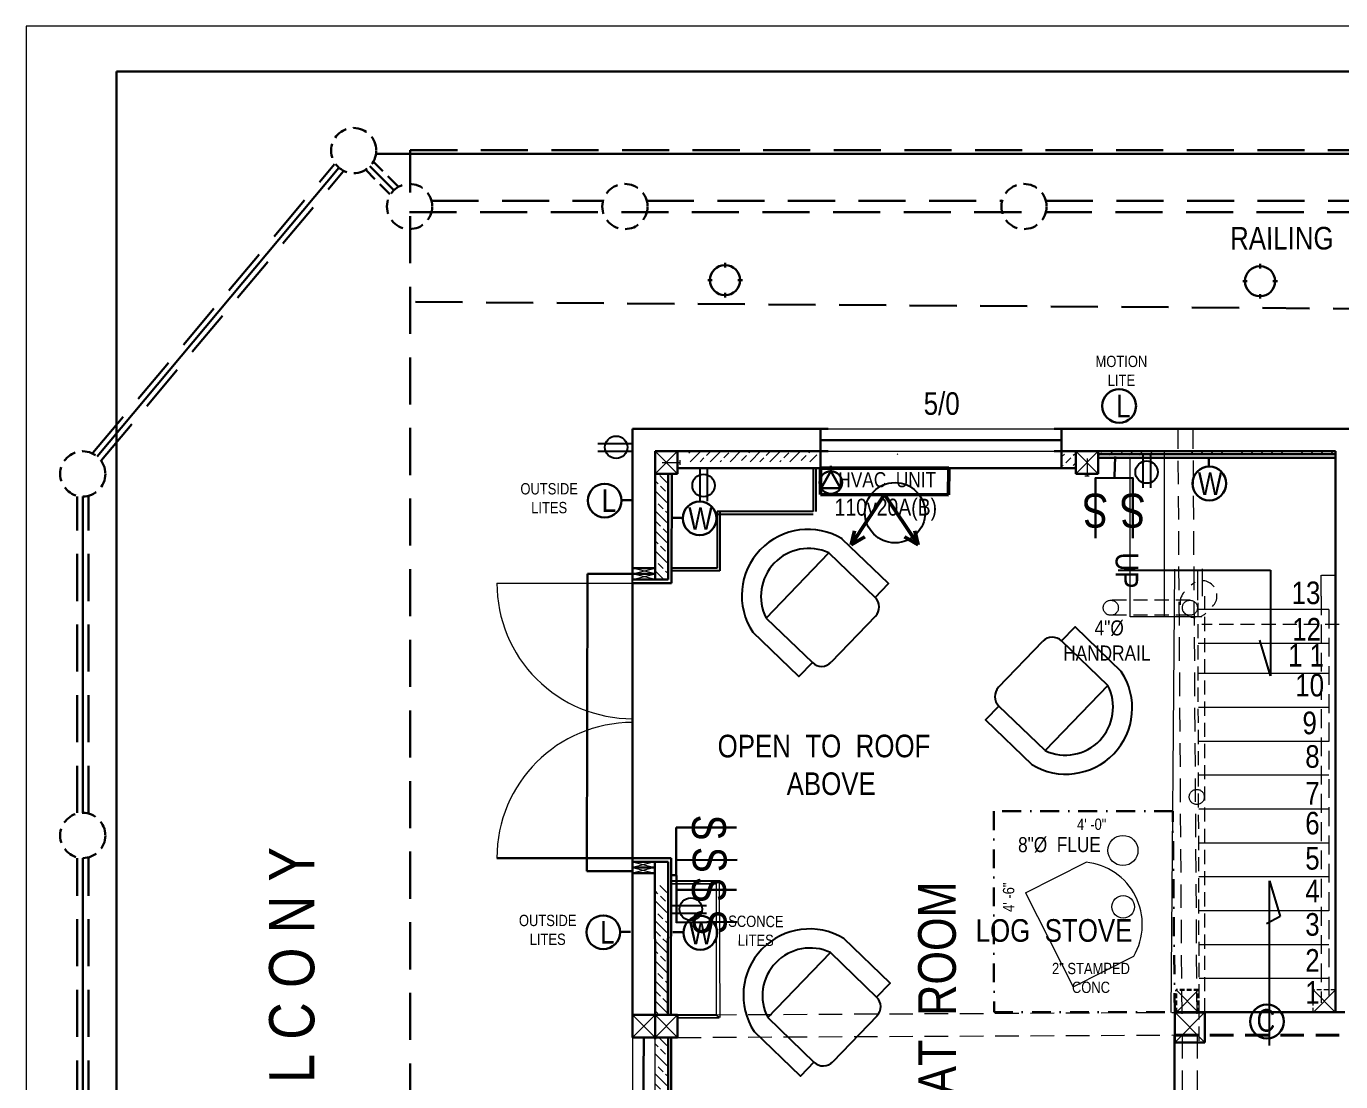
# Model space of a CAD drawing. Header units: inches. Extents: x -298 to 15350, y -6 to 2753.
# Drawn here: x 7122.6 to 7471.7, y 1493.5 to 1773.8 of the extents above; entities that cross this region are included whole.
import ezdxf

# ---------------------------------------------------------------- set-up
doc = ezdxf.new("R2010")
doc.units = ezdxf.units.IN
doc.header["$MEASUREMENT"] = 0
for name, pattern in [('CENTER', [2, 1.25, -0.25, 0.25, -0.25]), ('DASHDOT2', [0.5, 0.25, -0.125, 0, -0.125]), ('HIDDEN', [0.375, 0.25, -0.125])]:
    doc.linetypes.add(name, pattern=pattern)
for name, color, linetype, lineweight in [('APPLIANCES', 7, 'Continuous', 20), ('BUILT-INS', 36, 'Continuous', 25), ('CABINETS', 36, 'HIDDEN', 25), ('DOORS', 7, 'Continuous', 60), ('ELEC', 6, 'Continuous', 30), ('ELEC SYMBOLS', 7, 'Continuous', 20), ('EXISTING CEILING BEAMS', 7, 'HIDDEN', 20), ('FLOOR JOIST', 7, 'Continuous', 20), ('FURNITURE', 36, 'Continuous', 25), ('HVAC', 1, 'Continuous', 50), ('NEW  ROUIGH SAWN  BEAMS', 3, 'HIDDEN', 40), ('NEW FRAMING', 6, 'Continuous', 30), ('NEW FRAMMING', 6, 'Continuous', 30), ('PLUMBING', 3, 'Continuous', 20), ('ROOF', 7, 'HIDDEN', 30), ('ROOF FRAMING', 7, 'Continuous', 20), ('STAIRS', 7, 'Continuous', 20), ('WALL FRAMING', 9, 'CENTER', 30), ('WALLS', 7, 'Continuous', 30), ('WINDOWS', 5, 'Continuous', 30)]:
    doc.layers.add(name, color=color, linetype=linetype, lineweight=lineweight)
for name, color, linetype in [('LL_ELECTRICAL', 1, 'Continuous'), ('TEXT', 7, 'Continuous'), ('TEXT80', 9, 'Continuous'), ('TITLE BLOCK', 7, 'Continuous')]:
    doc.layers.add(name, color=color, linetype=linetype)
doc.styles.add('ARCHENT', font='technical.ttf', dxfattribs={"height": 6})

# ---------------------------------------------------------------- blocks, each defined once
blk = doc.blocks.new('A$C4B672F97')
at = {"layer": 'STAIRS', "color": 7, "linetype": 'HIDDEN', "lineweight": 9, "ltscale": 15}
for p, q in [((-3.14, 2.52), (-17.99, -12.33)), ((-0.31, -0.31), (-15.16, -15.16))]:
    blk.add_line(p, q, dxfattribs=at)
at = {"layer": 'STAIRS', "linetype": 'DASHDOT2', "lineweight": 9, "ltscale": 150}
for centre in [(-1.72, 1.1), (-16.57, -13.75)]:
    blk.add_circle(centre, 2, dxfattribs=at)
at = {"layer": 'STAIRS', "color": 7, "linetype": 'HIDDEN', "lineweight": 9, "ltscale": 15}
for centre, start, end in [((-1.72, 5.62), 0, 180), ((-1.72, 3.1), 180, 0)]:
    blk.add_arc(centre, 4, start, end, dxfattribs=at)

msp = doc.modelspace()

# ---------------------------------------------------------------- hatches: boundary and pattern name
at = {"layer": 'NEW FRAMING', "linetype": 'Continuous', "lineweight": 9, "ltscale": 25}
h = msp.add_hatch(dxfattribs=at)
h.set_pattern_fill('ANSI33', scale=15, style=0)
h.set_pattern_definition([(45, (2360.5694, 394.9716), (-2.6516504, 2.6516504), []), (45, (2363.221, 394.9716), (-2.6516504, 2.6516504), [1.875, -0.9375])])
h.paths.add_polyline_path([(7298.58661, 1661.12837), (7298.58661, 1658.12837), (7332.58661, 1658.12837), (7332.58661, 1661.12837)])
h = msp.add_hatch(dxfattribs=at)
h.set_pattern_fill('ANSI33', color=256, scale=15, style=0)
h.set_pattern_definition([(45, (2459.9864, 397.0166), (-2.6516504, 2.6516504), []), (45, (2462.638, 397.0166), (-2.6516504, 2.6516504), [1.875, -0.9375])])
h.paths.add_polyline_path([(7397.59281, 1660.17341), (7397.59281, 1657.17341), (7401.34281, 1657.17341), (7401.34281, 1660.17341)])
h = msp.add_hatch(dxfattribs=at)
h.set_pattern_fill('ANSI33', color=256, scale=15, style=0)
h.set_pattern_definition([(45, (2445.6567, 397.017), (-2.6516504, 2.6516504), []), (45, (2448.3084, 397.017), (-2.6516504, 2.6516504), [1.875, -0.9375])])
h.paths.add_polyline_path([(7407.34281, 1660.90935), (7407.34281, 1660.17365), (7422.67399, 1660.17365), (7422.67399, 1660.90935)])
h.paths.add_polyline_path([(7407.34281, 1659.90935), (7422.67399, 1659.90937), (7422.67399, 1660.17365), (7407.34281, 1660.17365)])
h = msp.add_hatch(dxfattribs=at)
h.set_pattern_fill('ANSI33', scale=15, style=0)
h.set_pattern_definition([(45, (2496.0007, 396.7866), (-2.6516504, 2.6516504), []), (45, (2498.6523, 396.7866), (-2.6516504, 2.6516504), [1.875, -0.9375])])
h.paths.add_polyline_path([(7470.34291, 1659.94346), (7470.34291, 1660.90934), (7431.01791, 1660.90934), (7431.01791, 1659.94346)])
h = msp.add_hatch(dxfattribs=at)
h.set_pattern_fill('ANSI33', scale=15, angle=90, style=0)
h.set_pattern_definition([(135, (8555.9147, -3317.5678), (-2.6516504, -2.6516504), []), (135, (8555.9147, -3314.916), (-2.6516504, -2.6516504), [1.875, -0.9375])])
h.paths.add_polyline_path([(7289.75792, 1626.90975), (7292.75792, 1626.90975), (7292.75792, 1654.44943), (7289.75792, 1654.44943)])
h = msp.add_hatch(dxfattribs=at)
h.set_pattern_fill('ANSI33', scale=15, angle=90, style=0)
h.set_pattern_definition([(135, (8555.8597, -3426.424), (-2.6516504, -2.6516504), []), (135, (8555.8597, -3423.7724), (-2.6516504, -2.6516504), [1.875, -0.9375])])
h.paths.add_polyline_path([(7289.7029, 1511.59322), (7292.7029, 1511.59322), (7292.7029, 1545.59322), (7289.7029, 1545.59322)])
h = msp.add_hatch(dxfattribs=at)
h.set_pattern_fill('ANSI33', scale=15, angle=90, style=0)
h.set_pattern_definition([(135, (8555.89, -3467.057), (-2.6516504, -2.6516504), []), (135, (8555.89, -3464.4054), (-2.6516504, -2.6516504), [1.875, -0.9375])])
h.paths.add_polyline_path([(7289.73314, 1470.96018), (7292.73314, 1470.96018), (7292.73314, 1504.96018), (7289.73314, 1504.96018)])

# ---------------------------------------------------------------- linework, layer by layer
at = {"layer": 'BUILT-INS', "linetype": 'Continuous', "lineweight": 9, "ltscale": 25}
for p, q in [((7353.93821, 1660.09938), (7354.05661, 1660.21769)), ((7354.05661, 1660.21769), (7354.05661, 1660.21769)), ((7306.61878, 1546.89549), (7306.79287, 1510.57271)), ((7305.86886, 1546.14587), (7305.85026, 1511.31994))]:
    msp.add_line(p, q, dxfattribs=at)
at = {"layer": 'BUILT-INS', "ltscale": 20}
for p, q in [((7331.59281, 1656.4094), (7331.59281, 1644.90887)), ((7332.34281, 1656.4094), (7332.34281, 1644.90887)), ((7331.59281, 1644.90887), (7306.0827, 1644.90887)), ((7306.09748, 1644.90887), (7306.08425, 1629.90255)), ((7306.84748, 1644.90821), (7306.83358, 1629.15189)), ((7331.59281, 1644.15887), (7306.0827, 1644.15887)), ((7306.08425, 1629.90255), (7294.00181, 1629.90255)), ((7306.83425, 1629.15255), (7294.00181, 1629.15255)), ((7293.88753, 1546.84359), (7306.61878, 1546.89549)), ((7293.8908, 1546.09359), (7305.86886, 1546.14587)), ((7295.59052, 1511.26902), (7305.85026, 1511.3138)), ((7295.5938, 1510.51903), (7306.59989, 1510.57178))]:
    msp.add_line(p, q, dxfattribs=at)
at = {"layer": 'CABINETS', "color": 7, "ltscale": 25}
msp.add_line((7283.59281, 1625.90975), (7283.59283, 1626.90975), dxfattribs=at)
at = {"layer": 'CABINETS', "ltscale": 25}
for p, q in [((7305.86886, 1546.14587), (7306.61878, 1546.89549)), ((7305.85026, 1511.31994), (7306.59989, 1510.57178))]:
    msp.add_line(p, q, dxfattribs=at)
at = {"layer": 'DOORS', "color": 7, "lineweight": 9, "ltscale": 15}
msp.add_line((7247.59281, 1625.90975), (7283.59281, 1625.90975), dxfattribs=at)
at = {"layer": 'DOORS', "color": 7, "linetype": 'Continuous', "lineweight": 9, "ltscale": 25}
for centre, start, end in [((7283.59281, 1625.90975), 180, 270.0000624), ((7283.59281, 1552.90975), 90.0000624, 180)]:
    msp.add_arc(centre, 36, start, end, dxfattribs=at)
at = {"layer": 'ELEC', "color": 1, "linetype": 'Continuous', "ltscale": 0.75}
for p, q in [((7411.66147, 1654.10656), (7411.77446, 1659.5438)), ((7436.68438, 1659.25167), (7436.66887, 1656.74069)), ((7336.29423, 1655.60247), (7333.71316, 1651.12743)), ((7336.29423, 1657.03267), (7336.29423, 1655.60247)), ((7336.29423, 1655.60247), (7338.89523, 1651.16243)), ((7416.57118, 1653.85376), (7406.52888, 1653.78198)), ((7406.58351, 1637.84588), (7406.58351, 1653.83579)), ((7416.51301, 1637.85422), (7416.51301, 1653.84413)), ((7280.97319, 1647.93955), (7283.48422, 1647.93955)), ((7338.89523, 1651.16243), (7333.71316, 1651.12743)), ((7296.69465, 1643.2408), (7294.18368, 1643.25631)), ((7295.20355, 1561.04976), (7295.30847, 1535.73438)), ((7311.21475, 1561.02897), (7295.22484, 1561.02897)), ((7311.40062, 1552.47296), (7295.30858, 1552.37544)), ((7295.27189, 1548.34635), (7293.65703, 1548.35258)), ((7311.21475, 1544.50317), (7295.22484, 1544.50317)), ((7280.58566, 1533.31936), (7283.09669, 1533.31936)), ((7296.86738, 1533.18888), (7294.3564, 1533.20439)), ((7311.40062, 1535.94716), (7295.30847, 1535.82849))]:
    msp.add_line(p, q, dxfattribs=at)
at = {"layer": 'ELEC', "color": 1, "linetype": 'Continuous', "ltscale": 0.375}
for p, q in [((7333.71316, 1651.12743), (7336.29423, 1655.60247)), ((7336.29423, 1655.60247), (7338.89523, 1651.16243)), ((7338.89523, 1651.16243), (7333.71316, 1651.12743))]:
    msp.add_line(p, q, dxfattribs=at)
at = {"layer": 'ELEC', "color": 1, "linetype": 'Continuous', "ltscale": 0.75}
for centre, radius in [((7412.87305, 1672.95226), 4.47927), ((7336.29423, 1652.62061), 2.98186), ((7436.82117, 1652.36023), 4.47927), ((7276.2265, 1647.82848), 4.47927), ((7301.44057, 1643.10041), 4.47927), ((7275.83897, 1533.20829), 4.47927), ((7301.61329, 1533.04849), 4.47927), ((7452.13301, 1509.5037), 4.47927)]:
    msp.add_circle(centre, radius, dxfattribs=at)
msp.add_solid([(7336.29423, 1655.60247), (7338.89523, 1651.16243), (7333.71316, 1651.12743), (7336.29423, 1655.60247)], dxfattribs=at)
at = {"layer": 'ELEC SYMBOLS', "color": 1, "linetype": 'Continuous', "lineweight": 30, "ltscale": 150}
for p, q in [((7308.18983, 1710.95431), (7308.18983, 1709.75759)), ((7450.29478, 1710.67094), (7450.29478, 1709.47422)), ((7303.59147, 1706.35595), (7304.78819, 1706.35595)), ((7311.59147, 1706.35595), (7312.78819, 1706.35595)), ((7445.69642, 1706.07258), (7446.89314, 1706.07258)), ((7453.69642, 1706.07258), (7454.89314, 1706.07258)), ((7308.18983, 1702.95431), (7308.18983, 1701.75759)), ((7450.29478, 1702.67094), (7450.29478, 1701.47422))]:
    msp.add_line(p, q, dxfattribs=at)
at = {"layer": 'ELEC SYMBOLS', "color": 1, "lineweight": 30, "ltscale": 15}
for centre in [(7308.18983, 1706.35595), (7450.29478, 1706.07258)]:
    msp.add_circle(centre, 4, dxfattribs=at)
at = {"layer": 'EXISTING CEILING BEAMS', "linetype": 'HIDDEN', "ltscale": 25}
for p, q in [((7429.57206, 1511.54059), (7428.52354, 1666.90859)), ((7433.5697, 1511.55743), (7432.52368, 1666.9085)), ((7429.59109, 1505.9018), (7429.5912, 1353.90935)), ((7433.58876, 1505.91194), (7433.5912, 1353.90935))]:
    msp.add_line(p, q, dxfattribs=at)
at = {"layer": 'EXISTING CEILING BEAMS', "color": 7, "linetype": 'Continuous', "lineweight": 9, "ltscale": 25}
for p, q in [((7289.592, 1628.40975), (7283.59281, 1629.90975)), ((7283.59281, 1628.40975), (7289.592, 1629.90975)), ((7289.592, 1626.90975), (7283.59281, 1628.40975)), ((7283.59281, 1626.90975), (7289.592, 1628.40975)), ((7289.58769, 1550.40895), (7283.5883, 1548.90974)), ((7289.58788, 1551.90895), (7283.5885, 1550.40974)), ((7283.5885, 1550.40974), (7289.58749, 1548.90895)), ((7283.5887, 1551.90974), (7289.58769, 1550.40895))]:
    msp.add_line(p, q, dxfattribs=at)
at = {"layer": 'EXISTING CEILING BEAMS', "color": 7, "ltscale": 25}
for p, q in [((7295.59052, 1511.26902), (7427.64162, 1511.9244)), ((7295.59052, 1505.26902), (7427.64162, 1505.9244))]:
    msp.add_line(p, q, dxfattribs=at)
at = {"layer": 'FLOOR JOIST', "color": 1, "linetype": 'DASHDOT2', "lineweight": 30, "ltscale": 20}
for p, q in [((7379.55951, 1565.31423), (7379.64403, 1511.98138)), ((7427.21579, 1565.36073), (7379.56369, 1565.31842)), ((7427.64402, 1511.99089), (7427.11577, 1565.36064)), ((7379.64403, 1511.98138), (7427.64402, 1511.99089))]:
    msp.add_line(p, q, dxfattribs=at)
at = {"layer": 'FURNITURE', "linetype": 'Continuous', "ltscale": 0.75}
for p, q in [((7319.11622, 1616.6209), (7335.77202, 1633.92034)), ((7348.15171, 1617.10092), (7336.39271, 1604.88752)), ((7380.83534, 1598.26435), (7392.59433, 1610.47775)), ((7409.87082, 1598.74437), (7393.21503, 1581.44493)), ((7319.52857, 1510.52921), (7336.18437, 1527.82865)), ((7348.56406, 1511.00923), (7336.80506, 1498.79583))]:
    msp.add_line(p, q, dxfattribs=at)
at = {"layer": 'FURNITURE', "color": 7, "linetype": 'Continuous', "lineweight": 30, "ltscale": 25}
for p, q in [((7271.61639, 1628.35357), (7283.5928, 1628.35335)), ((7271.52272, 1549.39863), (7283.49914, 1549.39842))]:
    msp.add_line(p, q, dxfattribs=at)
at = {"layer": 'FURNITURE', "linetype": 'Continuous', "ltscale": 0.75}
for points in [[(7335.75636, 1633.91785), (7335.75636, 1633.91785), (7348.04069, 1622.09057), (7351.60979, 1625.79759), (7339.32546, 1637.62487)], [(7319.11622, 1616.6209), (7319.11622, 1616.6209), (7331.40055, 1604.79362), (7327.83145, 1601.0866), (7315.54712, 1612.91388)], [(7409.87082, 1598.74437), (7409.87082, 1598.74437), (7397.58649, 1610.57165), (7401.15559, 1614.27868), (7413.43992, 1602.45139)], [(7393.23069, 1581.44742), (7393.23069, 1581.44742), (7380.94636, 1593.2747), (7377.37726, 1589.56768), (7389.66159, 1577.7404)], [(7336.16871, 1527.82616), (7336.16871, 1527.82616), (7348.45304, 1515.99888), (7352.02214, 1519.7059), (7339.73781, 1531.53318)], [(7319.52857, 1510.52921), (7319.52857, 1510.52921), (7331.8129, 1498.70193), (7328.2438, 1494.99491), (7315.95947, 1506.82219)]]:
    msp.add_lwpolyline(points, dxfattribs=at)
at = {"layer": 'FURNITURE', "linetype": 'Continuous', "ltscale": 15}
msp.add_circle((7353.34306, 1644.59637), 8, dxfattribs=at)
at = {"layer": 'FURNITURE', "linetype": 'Continuous', "ltscale": 0.75}
for centre, radius, start, end in [((7330.22439, 1622.5938), 17.58189, 58.7663418, 213.4055618), ((7330.40974, 1622.41534), 12.69327, 65.0105418, 207.1613018), ((7345.59303, 1619.54684), 3.5301, 316.0859418, 46.0859418), ((7395.13735, 1608.02935), 3.5301, 46.0859418, 136.0859418), ((7333.8497, 1607.33592), 3.5301, 226.0859418, 316.0859418), ((7398.76266, 1592.77148), 17.58189, 238.7663418, 33.4055618), ((7383.39402, 1595.81844), 3.5301, 136.0859418, 226.0859418), ((7398.57731, 1592.94993), 12.69327, 245.0105418, 27.1613018), ((7330.63674, 1516.50211), 17.58189, 58.7663418, 213.4055618), ((7330.82209, 1516.32365), 12.69327, 65.0105418, 207.1613018), ((7346.00538, 1513.45515), 3.5301, 316.0859418, 46.0859418), ((7334.26205, 1501.24423), 3.5301, 226.0859418, 316.0859418)]:
    msp.add_arc(centre, radius, start, end, dxfattribs=at)
at = {"layer": 'HVAC', "ltscale": 15}
for p, q in [((7333.59282, 1656.40941), (7333.59024, 1649.40941)), ((7367.59281, 1656.39689), (7367.59024, 1649.39689))]:
    msp.add_line(p, q, dxfattribs=at)
at = {"layer": 'HVAC', "ltscale": 25}
for p, q in [((7367.59281, 1656.39689), (7333.59282, 1656.40941)), ((7367.59024, 1649.39689), (7333.59024, 1649.40941)), ((7350.59024, 1649.40315), (7341.65167, 1636.04159)), ((7350.59024, 1649.40315), (7359.5288, 1636.04159)), ((7342.56986, 1639.79439), (7341.65167, 1636.04159)), ((7341.65167, 1636.04159), (7345.34143, 1638.19852)), ((7359.5288, 1636.04159), (7355.83905, 1638.19852)), ((7358.61061, 1639.79439), (7359.5288, 1636.04159))]:
    msp.add_line(p, q, dxfattribs=at)
at = {"layer": 'HVAC', "color": 4, "lineweight": 20, "ltscale": 15}
for p, q in [((7388.02333, 1543.67574), (7404.07513, 1551.82066)), ((7388.02333, 1543.67574), (7400.69321, 1518.70627)), ((7400.69321, 1518.70627), (7416.74501, 1526.85119))]:
    msp.add_line(p, q, dxfattribs=at)
for centre, radius in [((7413.87782, 1554.92536), 4), ((7413.93461, 1539.93642), 3)]:
    msp.add_circle(centre, radius, dxfattribs=at)
at = {"layer": 'LL_ELECTRICAL', "color": 1, "linetype": 'Continuous', "ltscale": 0.75}
for p, q in [((7274.44682, 1662.97603), (7283.44939, 1662.97603)), ((7274.44682, 1662.97603), (7283.44939, 1662.97603)), ((7274.44682, 1660.97603), (7283.44939, 1660.97603)), ((7274.44682, 1660.97603), (7283.44939, 1660.97603)), ((7419.17487, 1660.22806), (7419.17487, 1651.2255)), ((7419.17487, 1660.22806), (7419.17487, 1651.2255)), ((7421.17487, 1660.22806), (7421.17487, 1651.2255)), ((7421.17487, 1660.22806), (7421.17487, 1651.2255)), ((7301.48462, 1656.65689), (7301.48462, 1647.65432)), ((7301.48462, 1656.65689), (7301.48462, 1647.65432)), ((7303.48462, 1656.65689), (7303.48462, 1647.65432)), ((7303.48462, 1656.65689), (7303.48462, 1647.65432)), ((7294.26299, 1540.3153), (7303.26555, 1540.3153)), ((7294.26299, 1540.3153), (7303.26555, 1540.3153)), ((7294.26299, 1538.3153), (7303.26555, 1538.3153)), ((7294.26299, 1538.3153), (7303.26555, 1538.3153))]:
    msp.add_line(p, q, dxfattribs=at)
for centre in [(7279.28235, 1661.98057), (7279.28235, 1661.98057), (7420.17942, 1655.39253), (7420.17942, 1655.39253), (7302.48917, 1651.82136), (7302.48917, 1651.82136), (7299.09852, 1539.31985), (7299.09852, 1539.31985)]:
    msp.add_circle(centre, 2.98186, dxfattribs=at)
at = {"layer": 'NEW  ROUIGH SAWN  BEAMS', "color": 7, "linetype": 'HIDDEN', "ltscale": 25}
msp.add_line((7427.59333, 1505.89996), (7610.60031, 1505.90668), dxfattribs=at)
at = {"layer": 'NEW FRAMING', "color": 7, "lineweight": 30, "ltscale": 15}
msp.add_line((7407.34286, 1659.15935), (7470.34282, 1659.15942), dxfattribs=at)
at = {"layer": 'NEW FRAMING', "color": 7, "ltscale": 15}
for p, q in [((7407.34287, 1660.15935), (7470.34282, 1660.15942)), ((7294.05732, 1654.90935), (7294.00017, 1625.90255)), ((7295.59281, 1656.40935), (7335.59281, 1656.40941)), ((7395.59281, 1656.40949), (7401.34281, 1656.4095)), ((7289.592, 1629.90975), (7283.59281, 1629.90975)), ((7289.592, 1628.40975), (7283.59281, 1628.40975)), ((7289.592, 1626.90975), (7283.59281, 1626.90975)), ((7283.59283, 1626.90975), (7289.59283, 1626.90975)), ((7293.08776, 1626.90975), (7289.592, 1626.90975)), ((7283.59281, 1552.90975), (7247.59281, 1552.90975)), ((7289.58769, 1550.40895), (7283.5885, 1550.40974)), ((7289.58788, 1551.90895), (7283.5887, 1551.90974)), ((7283.59281, 1552.90975), (7289.59281, 1552.90975)), ((7289.592, 1551.90793), (7283.59281, 1551.90871)), ((7293.08364, 1551.9085), (7289.58788, 1551.90895)), ((7293.08364, 1551.9085), (7293.03274, 1511.26902)), ((7293.88341, 1552.91574), (7293.82275, 1511.26902)), ((7289.58749, 1548.90895), (7283.5883, 1548.90974)), ((7293.09281, 1505.26902), (7293.06178, 1468.05622)), ((7293.87632, 1505.26902), (7293.84686, 1468.05621))]:
    msp.add_line(p, q, dxfattribs=at)
at = {"layer": 'NEW FRAMING', "ltscale": 15}
for p, q in [((7295.59281, 1656.40935), (7395.59281, 1656.40949)), ((7395.59281, 1656.40949), (7401.34281, 1656.4095))]:
    msp.add_line(p, q, dxfattribs=at)
at = {"layer": 'NEW FRAMING', "color": 7, "lineweight": 20, "ltscale": 15}
msp.add_line((7335.59282, 1656.40941), (7395.59282, 1656.40941), dxfattribs=at)
at = {"layer": 'NEW FRAMING', "color": 28, "lineweight": 30, "ltscale": 25}
msp.add_line((7283.59281, 1625.90975), (7294.00017, 1625.90255), dxfattribs=at)
at = {"layer": 'NEW FRAMING', "color": 7, "ltscale": 25}
msp.add_line((7289.58883, 1552.90896), (7293.88266, 1552.91574), dxfattribs=at)
at = {"layer": 'NEW FRAMING', "ltscale": 25}
msp.add_line((7289.59281, 1552.90975), (7293.88264, 1552.90274), dxfattribs=at)
at = {"layer": 'NEW FRAMMING', "color": 7, "linetype": 'Continuous', "ltscale": 25}
msp.add_line((7293.08776, 1654.90935), (7293.08776, 1626.90975), dxfattribs=at)
at = {"layer": 'ROOF', "linetype": 'Continuous', "ltscale": 50}
for p, q in [((7215.5465, 1739.90935), (7757.59281, 1739.90935)), ((7141.44443, 1659.5099), (7205.64889, 1736.19856)), ((7137.59281, 1564.90935), (7137.59281, 1648.90935)), ((7137.59281, 1467.90935), (7137.59281, 1552.90935))]:
    msp.add_line(p, q, dxfattribs=at)
at = {"layer": 'ROOF', "color": 7, "linetype": 'HIDDEN', "ltscale": 50}
msp.add_line((7224.59281, 1279.60633), (7224.59281, 1740.90935), dxfattribs=at)
at = {"layer": 'ROOF', "linetype": 'HIDDEN', "ltscale": 50}
for p, q in [((7224.59281, 1740.90935), (7787.59281, 1740.90935)), ((7140.29429, 1660.4728), (7204.49876, 1737.16147)), ((7142.59457, 1658.54699), (7206.79903, 1735.23566)), ((7220.25371, 1730.24845), (7213.8875, 1736.61466)), ((7230.20712, 1727.40935), (7275.78333, 1727.40935)), ((7287.40228, 1727.40935), (7381.78333, 1727.40935)), ((7393.40228, 1727.40935), (7503.78333, 1727.40935)), ((7224.39764, 1724.40935), (7735.78333, 1724.40935)), ((7225.97725, 1700.60129), (7788.96236, 1696.50649)), ((7136.09281, 1564.90935), (7136.09281, 1648.90935)), ((7139.09281, 1564.90935), (7139.09281, 1648.90935)), ((7136.09281, 1467.90935), (7136.09281, 1552.90935)), ((7139.09281, 1467.90935), (7139.09281, 1552.90935))]:
    msp.add_line(p, q, dxfattribs=at)
at = {"layer": 'ROOF', "linetype": 'HIDDEN', "ltscale": 15}
for p, q in [((7219.19305, 1729.18779), (7212.82684, 1735.554)), ((7221.31437, 1731.30911), (7214.94816, 1737.67532))]:
    msp.add_line(p, q, dxfattribs=at)
at = {"layer": 'ROOF', "ltscale": 15}
for centre in [(7209.5484, 1740.75859), (7224.39764, 1725.90935), (7281.59281, 1725.90935), (7387.59281, 1725.90935), (7137.59281, 1654.90935), (7137.59281, 1558.90935)]:
    msp.add_circle(centre, 6, dxfattribs=at)
at = {"layer": 'ROOF FRAMING', "color": 7, "linetype": 'DASHDOT2', "lineweight": 9, "ltscale": 150}
msp.add_line((7433.81395, 1621.37518), (7433.81395, 1629.33864), dxfattribs=at)
at = {"layer": 'STAIRS', "linetype": 'Continuous', "lineweight": 9, "ltscale": 25}
msp.add_line((7415.84281, 1617.00051), (7415.84278, 1659.15936), dxfattribs=at)
at = {"layer": 'STAIRS', "linetype": 'Continuous', "ltscale": 15}
for p, q in [((7424.84281, 1660.90935), (7424.84281, 1617.00051)), ((7434.84281, 1617.00051), (7415.84281, 1617.00051))]:
    msp.add_line(p, q, dxfattribs=at)
at = {"layer": 'STAIRS', "linetype": 'Continuous', "lineweight": 20, "ltscale": 15}
for p, q in [((7426.66183, 1511.91712), (7427.66183, 1629.65019)), ((7435.0202, 1622.43222), (7435.02023, 1629.66525)), ((7466.52004, 1622.43222), (7466.5199, 1628.04056))]:
    msp.add_line(p, q, dxfattribs=at)
at = {"layer": 'STAIRS', "color": 7, "linetype": 'Continuous', "lineweight": 9, "ltscale": 20}
msp.add_line((7466.63168, 1628.04056), (7470.63168, 1628.04044), dxfattribs=at)
at = {"layer": 'STAIRS', "linetype": 'HIDDEN', "lineweight": 20, "ltscale": 15}
for p, q in [((7434.1637, 1504.41712), (7433.81395, 1623.75937)), ((7435.59281, 1511.94692), (7435.59281, 1622.41717))]:
    msp.add_line(p, q, dxfattribs=at)
at = {"layer": 'STAIRS', "linetype": 'HIDDEN', "lineweight": 9, "ltscale": 20}
for p, q in [((7466.52004, 1622.43222), (7466.52004, 1514.43222)), ((7468.60007, 1618.89288), (7468.55126, 1514.43222))]:
    msp.add_line(p, q, dxfattribs=at)
at = {"layer": 'STAIRS', "color": 7, "linetype": 'Continuous', "lineweight": 20, "ltscale": 15}
for p, q in [((7468.60008, 1618.888), (7433.89596, 1618.88803)), ((7468.60007, 1609.888), (7433.89595, 1609.88803))]:
    msp.add_line(p, q, dxfattribs=at)
at = {"layer": 'STAIRS', "color": 9, "linetype": 'HIDDEN', "lineweight": 20, "ltscale": 15}
msp.add_line((7471.34281, 1614.90935), (7434.84281, 1614.90935), dxfattribs=at)
at = {"layer": 'STAIRS', "color": 7, "lineweight": 20, "ltscale": 15}
for p, q in [((7468.60007, 1601.88807), (7433.9194, 1601.88807)), ((7468.60007, 1592.88807), (7433.94577, 1592.88807)), ((7468.60007, 1583.88813), (7433.97215, 1583.88807)), ((7468.60007, 1574.88807), (7433.99853, 1574.88807)), ((7468.60007, 1565.88807), (7434.0249, 1565.88807)), ((7468.60007, 1556.88813), (7434.05128, 1556.88807)), ((7468.60007, 1547.88813), (7434.07765, 1547.88807)), ((7468.60007, 1538.88813), (7434.10403, 1538.88807)), ((7468.60007, 1529.88813), (7434.13041, 1529.88807))]:
    msp.add_line(p, q, dxfattribs=at)
at = {"layer": 'STAIRS', "lineweight": 20, "ltscale": 15}
msp.add_line((7468.59629, 1520.94874), (7434.153, 1520.94874), dxfattribs=at)
msp.add_line((7468.59629, 1520.94874), (7434.153, 1520.94874), dxfattribs=at)
at = {"layer": 'STAIRS', "color": 7, "linetype": 'HIDDEN', "lineweight": 9, "ltscale": 5}
for p in [(7464.36812, 1511.9258), (7470.36812, 1517.9258)]:
    msp.add_line(p, (7464.36812, 1517.9258), dxfattribs=at)
at = {"layer": 'STAIRS', "linetype": 'CENTER', "lineweight": 30, "ltscale": 25}
msp.add_line((7427.59366, 1505.6744), (7427.59366, 1359.90935), dxfattribs=at)
at = {"layer": 'STAIRS', "color": 9, "linetype": 'DASHDOT2', "lineweight": 9, "ltscale": 150}
msp.add_circle((7433.49011, 1569.14227), 2, dxfattribs=at)
at = {"layer": 'STAIRS', "color": 4, "linetype": 'DASHDOT2', "lineweight": 9, "ltscale": 150}
msp.add_arc((7402.38417, 1535.26346), 16.64332, 329.6391364, 84.1686838, dxfattribs=at)
at = {"layer": 'TEXT', "color": 9, "linetype": 'Continuous', "ltscale": 15}
for p, q in [((7412.62735, 1629.3537), (7453.09281, 1629.3537)), ((7453.09281, 1629.3537), (7453.09281, 1601.33499)), ((7453.09281, 1601.33499), (7450.23294, 1610.80724))]:
    msp.add_line(p, q, dxfattribs=at)
at = {"layer": 'TEXT', "linetype": 'Continuous', "ltscale": 15}
for p, q in [((7452.81265, 1503.17929), (7452.81265, 1546.89408)), ((7452.81265, 1546.89408), (7455.67252, 1537.42183))]:
    msp.add_line(p, q, dxfattribs=at)
at = {"layer": 'TEXT', "ltscale": 15}
msp.add_line((7455.67252, 1537.42183), (7452.02074, 1535.48107), dxfattribs=at)
at = {"layer": 'TITLE BLOCK', "color": 7, "linetype": 'Continuous', "lineweight": 0, "ltscale": 0.5}
for p, q in [((7938.57585, 1773.76344), (7122.5914, 1773.76344)), ((7122.5914, 1773.76344), (7122.5914, 1245.76553))]:
    msp.add_line(p, q, dxfattribs=at)
at = {"layer": 'TITLE BLOCK', "color": 7, "linetype": 'Continuous', "lineweight": 30, "ltscale": 0.5}
for p, q in [((7146.5914, 1761.76344), (7146.5914, 1257.76553)), ((7926.57585, 1761.76344), (7146.5914, 1761.76344))]:
    msp.add_line(p, q, dxfattribs=at)
at = {"layer": 'WALL FRAMING', "color": 7, "ltscale": 15}
for p, q in [((7295.59281, 1660.90935), (7289.59281, 1660.90935)), ((7407.34281, 1660.90935), (7401.34281, 1660.90935)), ((7283.59052, 1505.26902), (7283.59052, 1511.26902)), ((7283.59281, 1505.27131), (7283.59281, 1510.85113))]:
    msp.add_line(p, q, dxfattribs=at)
at = {"layer": 'WALL FRAMING', "color": 9, "linetype": 'Continuous', "lineweight": 9, "ltscale": 150}
for p, q in [((7296.17473, 1658.52404), (7296.17473, 1657.93319)), ((7404.34281, 1659.01895), (7404.34281, 1654.32743)), ((7291.48321, 1657.93319), (7296.17473, 1657.93319)), ((7296.17473, 1657.93319), (7296.17473, 1657.34234)), ((7404.34281, 1654.32743), (7403.75196, 1654.32743)), ((7404.93366, 1654.32743), (7404.34281, 1654.32743))]:
    msp.add_line(p, q, dxfattribs=at)
at = {"layer": 'WALL FRAMING', "color": 7, "linetype": 'Continuous', "lineweight": 30, "ltscale": 25}
for p, q in [((7283.59281, 1629.90975), (7283.59283, 1626.90975)), ((7283.5883, 1548.90974), (7283.58872, 1551.90974)), ((7289.58338, 1548.90998), (7289.58379, 1551.90998))]:
    msp.add_line(p, q, dxfattribs=at)
at = {"layer": 'WALL FRAMING', "color": 7, "linetype": 'Continuous', "lineweight": 9, "ltscale": 15}
for p, q in [((7427.97643, 1517.92987), (7433.97643, 1511.92987)), ((7427.97643, 1511.92987), (7433.97643, 1517.92987)), ((7464.36812, 1517.9258), (7470.36812, 1511.9258)), ((7464.36812, 1511.9258), (7470.36812, 1517.9258))]:
    msp.add_line(p, q, dxfattribs=at)
at = {"layer": 'WALL FRAMING', "color": 7, "linetype": 'HIDDEN', "ltscale": 5}
for p, q in [((7427.97643, 1511.92987), (7427.97643, 1517.92987)), ((7433.97643, 1517.92987), (7427.97643, 1517.92987)), ((7433.97643, 1511.92987), (7433.97643, 1517.92987)), ((7470.36812, 1511.9258), (7470.36812, 1517.9258)), ((7434.59366, 1511.9244), (7428.59366, 1511.9244))]:
    msp.add_line(p, q, dxfattribs=at)
at = {"layer": 'WALL FRAMING', "color": 4, "ltscale": 15}
msp.add_line((7435.59195, 1511.96197), (7427.59298, 1511.96197), dxfattribs=at)
at = {"layer": 'WALL FRAMING', "color": 7, "linetype": 'Continuous', "lineweight": 9, "ltscale": 25}
for p, q in [((7427.64402, 1503.89051), (7435.64402, 1511.99089)), ((7427.64402, 1511.99089), (7435.6416, 1503.89051))]:
    msp.add_line(p, q, dxfattribs=at)
at = {"layer": 'WALL FRAMING', "ltscale": 15}
msp.add_line((7224.59281, 1504.85113), (7224.59281, 1510.85113), dxfattribs=at)
at = {"layer": 'WALL FRAMING', "color": 9, "ltscale": 15}
msp.add_line((7289.59281, 1504.85113), (7289.59281, 1510.85113), dxfattribs=at)
msp.add_line((7289.59281, 1504.85113), (7289.59281, 1510.85113), dxfattribs=at)
msp.add_line((7289.59281, 1504.85113), (7289.59281, 1510.85113), dxfattribs=at)
msp.add_line((7289.59281, 1504.85113), (7289.59281, 1510.85113), dxfattribs=at)
at = {"layer": 'WALLS', "ltscale": 15}
for p, q in [((7283.59283, 1626.90975), (7283.59281, 1666.90935)), ((7283.59281, 1666.90935), (7335.59281, 1666.90935)), ((7333.59281, 1666.90935), (7333.59281, 1660.90935)), ((7395.59281, 1666.90935), (7534.59279, 1666.90595)), ((7395.59281, 1666.90935), (7472.84281, 1666.90935)), ((7395.59281, 1666.90935), (7472.84281, 1666.90935)), ((7397.59281, 1666.90935), (7397.59281, 1660.90935)), ((7289.592, 1626.90975), (7289.59281, 1660.90935)), ((7289.59281, 1660.90935), (7335.59281, 1660.90935)), ((7289.59281, 1654.90935), (7289.59281, 1660.90935)), ((7295.59281, 1654.90935), (7295.59281, 1660.90935)), ((7395.59281, 1660.90935), (7470.34281, 1660.90917)), ((7401.34281, 1654.90935), (7401.34281, 1660.90935)), ((7407.34281, 1654.90935), (7407.34281, 1660.90935)), ((7295.59281, 1654.90935), (7289.59281, 1654.90935)), ((7407.34281, 1654.90935), (7401.34281, 1654.90935)), ((7283.58804, 1510.85191), (7283.59281, 1551.90871)), ((7289.59281, 1510.85113), (7289.58379, 1551.90793)), ((7283.59052, 1505.26902), (7283.58804, 1510.85191)), ((7289.59052, 1511.26902), (7283.59052, 1511.26902)), ((7295.59052, 1511.26902), (7289.59052, 1511.26902)), ((7289.59281, 1504.85113), (7289.59281, 1510.85113)), ((7289.59648, 1505.27498), (7289.59281, 1510.85113)), ((7289.59281, 1504.85113), (7289.59281, 1510.85113)), ((7295.59052, 1505.26902), (7295.59052, 1511.26902)), ((7289.59052, 1505.26902), (7283.59052, 1505.26902)), ((7295.59052, 1505.26902), (7289.59052, 1505.26902))]:
    msp.add_line(p, q, dxfattribs=at)
at = {"layer": 'WALLS', "lineweight": 20, "ltscale": 15}
for p, q in [((7335.59281, 1666.90935), (7395.59281, 1666.90935)), ((7335.59281, 1660.90935), (7395.59281, 1660.90935)), ((7289.59281, 1359.90935), (7289.59281, 1504.85113))]:
    msp.add_line(p, q, dxfattribs=at)
at = {"layer": 'WALLS', "color": 7, "linetype": 'Continuous', "lineweight": 9, "ltscale": 15}
for p, q in [((7289.59281, 1660.90935), (7295.59281, 1654.90935)), ((7289.59281, 1654.90935), (7295.59281, 1660.90935)), ((7401.34281, 1660.90935), (7407.34281, 1654.90935)), ((7401.34281, 1654.90935), (7407.34281, 1660.90935)), ((7283.59052, 1511.26902), (7289.59052, 1505.26902)), ((7283.59052, 1505.26902), (7289.59052, 1511.26902)), ((7289.59052, 1511.26902), (7295.59052, 1505.26902)), ((7289.59052, 1505.26902), (7295.59052, 1511.26902))]:
    msp.add_line(p, q, dxfattribs=at)
at = {"layer": 'WALLS', "color": 6, "ltscale": 15}
for p, q in [((7333.59281, 1660.90935), (7333.59282, 1656.40941)), ((7397.59281, 1660.90935), (7397.59282, 1656.40941))]:
    msp.add_line(p, q, dxfattribs=at)
at = {"layer": 'WALLS', "color": 7, "ltscale": 15}
for p, q in [((7470.36812, 1511.94797), (7470.34281, 1660.90935)), ((7435.59366, 1511.96197), (7427.59298, 1511.96197)), ((7435.59366, 1511.96197), (7427.59366, 1511.96197)), ((7427.64162, 1511.88807), (7427.64162, 1503.88807)), ((7435.64162, 1511.88807), (7427.64162, 1511.88807)), ((7472.84281, 1511.94692), (7434.84281, 1511.96299)), ((7435.64162, 1511.88807), (7435.64162, 1503.88807)), ((7435.6416, 1503.89051), (7427.6416, 1503.89051))]:
    msp.add_line(p, q, dxfattribs=at)
at = {"layer": 'WALLS', "color": 7, "lineweight": 30, "ltscale": 15}
for p, q in [((7271.52272, 1549.39863), (7271.61639, 1628.35357)), ((7283.59281, 1625.90975), (7283.59281, 1551.90871))]:
    msp.add_line(p, q, dxfattribs=at)
at = {"layer": 'WALLS', "color": 7, "lineweight": 20, "ltscale": 15}
msp.add_line((7283.59052, 1505.26902), (7283.59281, 1465.32367), dxfattribs=at)
at = {"layer": 'WINDOWS', "color": 5, "ltscale": 15}
for p, q in [((7333.59281, 1663.90935), (7365.59281, 1663.90935)), ((7365.59281, 1663.90935), (7397.59281, 1663.90935)), ((7286.37771, 1468.05621), (7286.59281, 1505.36996))]:
    msp.add_line(p, q, dxfattribs=at)

# ---------------------------------------------------------------- block references
at = {"layer": 'PLUMBING', "color": 7, "linetype": 'Continuous', "lineweight": 20, "ltscale": 20, "rotation": 315}
msp.add_blockref('A$C4B672F97', (7432.10066, 1617.36865), dxfattribs=at)

# ---------------------------------------------------------------- texts
at = {"layer": 'APPLIANCES', "color": 3, "width": 270.046875, "attachment_point": 5, "style": 'ARCHENT'}
for s, insert, char_height, rotation in [('{\\C1;110v20A(B)}', (7350.90356, 1645.39811), 4.5, 0.0327705), ('{\\C7;GREAT  ROOM}', (7364.57824, 1505.94535), 10, 90.0327705)]:
    msp.add_mtext(s, dxfattribs=dict(at, insert=insert, char_height=char_height, rotation=rotation))
at = {"layer": 'ELEC', "color": 1, "linetype": 'Continuous', "ltscale": 0.375, "char_height": 6, "width": 6.875, "attachment_point": 1, "style": 'ARCHENT'}
for s, insert in [('L', (7412.07209, 1675.92937)), ('\\pt0;W', (7433.79694, 1655.33579)), ('L', (7275.42554, 1650.80559)), ('\\pt0;W', (7298.41633, 1646.07598)), ('L', (7275.03801, 1536.18541)), ('\\pt0;W', (7298.58906, 1536.02405)), ('C', (7449.36665, 1512.81748))]:
    msp.add_mtext(s, dxfattribs=dict(at, insert=insert))
at = {"layer": 'ELEC', "color": 1, "linetype": 'Continuous', "ltscale": 0.75, "char_height": 9, "width": 7.375, "attachment_point": 1, "style": 'ARCHENT'}
for insert, rotation in [((7409.98981, 1640.65728), 180), ((7419.91931, 1640.66562), 180), ((7308.40335, 1564.43527), 270), ((7308.58922, 1555.87926), 270), ((7308.40335, 1547.90947), 270), ((7308.58922, 1539.35346), 270)]:
    msp.add_mtext('S', dxfattribs=dict(at, insert=insert, rotation=rotation))
at = {"layer": 'HVAC', "insert": (7351.27623, 1653.34522), "char_height": 4, "width": 360.0625, "attachment_point": 5, "rotation": 0.0327705, "style": 'ARCHENT'}
msp.add_mtext('HVAC  UNIT', dxfattribs=at)
at = {"layer": 'TEXT80', "color": 9, "width": 360.0625, "attachment_point": 5, "style": 'ARCHENT'}
for s, insert, char_height, rotation in [('{\\C7;RAILING}', (7456.09424, 1717.45345), 6, 0.0327705), ('{\\C7;5/0}', (7365.73937, 1673.54929), 6, 0.0327705), ('{\\C7;UP}', (7414.88922, 1629.27483), 6, 270.0327705), ('{\\C7; 13}', (7461.55209, 1623.28949), 6, 0.0327705), ('{\\C7; 12}', (7461.74303, 1613.65439), 6, 0.0327705), ('{\\C7; 4"%%C\\PHANDRAIL }', (7409.59875, 1610.68483), 4, 0.0327705), ('{\\C7;1 1}', (7462.52373, 1606.74352), 6, 0.0327705), ('{\\C7; 10}', (7462.52373, 1598.76626), 6, 0.0327705), ('{\\C7; 9}', (7462.52373, 1588.74352), 6, 0.0327705), ('{\\C7;OPEN  TO  ROOF\\P  ABOVE }', (7334.48291, 1577.6109), 6, 0.0327705), ('{\\C7;8}', (7464.224, 1579.83919), 6, 0.0327705), ('{\\C7;7}', (7464.224, 1570.12228), 6, 0.0327705), ('{\\C7;6}', (7464.224, 1562.13805), 6, 0.0327705), ('{\\C7;B A L C O N Y}', (7193.18032, 1511.54374), 12, 90.0327705), ('{\\C7;5}', (7464.224, 1552.79481), 6, 0.0327705), ('{\\C7;4}', (7464.224, 1544.13107), 6, 0.0327705), ('{\\C7;3}', (7464.224, 1535.24812), 6, 0.0327705), ('{\\C7;2}', (7464.224, 1525.73501), 6, 0.0327705), ('{\\C7;1}', (7464.224, 1517.24115), 6, 0.0327705)]:
    msp.add_mtext(s, dxfattribs=dict(at, insert=insert, char_height=char_height, rotation=rotation))
at = {"layer": 'TEXT80', "color": 6, "char_height": 3, "width": 360.0625, "attachment_point": 5, "style": 'ARCHENT'}
for s, insert, rotation in [('\\A1;\\P{\\C1;MOTION\\PLITE}', (7413.47429, 1684.78312), 0.0327705), ('\\A1;\\P{\\C1;OUTSIDE\\PLITES}', (7261.47549, 1650.94249), 0.0327705), ('\\A1;\\P{\\C1;OUTSIDE\\PLITES}', (7261.08797, 1536.3223), 0.0327705), ('\\A1;\\P{\\C1;SCONCE\\PLITES}', (7316.38326, 1536.07132), 359.6132748)]:
    msp.add_mtext(s, dxfattribs=dict(at, insert=insert, rotation=rotation))
at = {"layer": 'TEXT80', "color": 1, "char_height": 3, "width": 360.0625, "attachment_point": 5, "style": 'ARCHENT'}
for s, insert, rotation in [('\\A1;{\\C7;\\P}4\' -0"', (7405.57925, 1564.35511), 0.0327705), ('\\A1;{\\C7;\\P}4\' -6"', (7381.03103, 1542.50215), 90.0327705)]:
    msp.add_mtext(s, dxfattribs=dict(at, insert=insert, rotation=rotation))
at = {"layer": 'TEXT80', "color": 4, "width": 360.0625, "attachment_point": 5, "rotation": 0.0327705, "style": 'ARCHENT'}
for s, insert, char_height in [('8"%%C  FLUE', (7397.0229, 1556.40302), 4), ('LOG  STOVE', (7395.57935, 1533.64435), 6)]:
    msp.add_mtext(s, dxfattribs=dict(at, insert=insert, char_height=char_height))
at = {"layer": 'TEXT80', "color": 7, "insert": (7405.39185, 1523.56256), "char_height": 3, "width": 360.0625, "attachment_point": 5, "rotation": 0.0327705, "style": 'ARCHENT'}
msp.add_mtext('\\A1;\\P{\\C1;2" STAMPED}\\P{\\C1;CONC}', dxfattribs=at)

doc.saveas('drawing.dxf')
